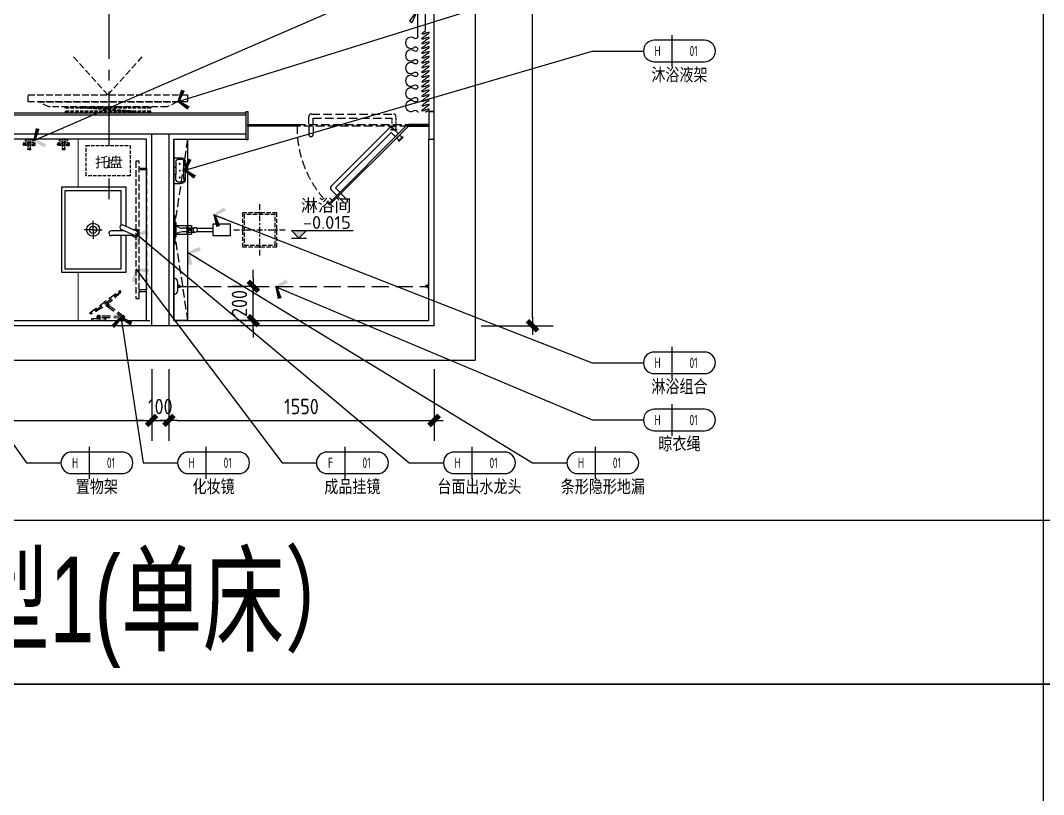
# Model space of a CAD drawing. Extents: x 220391 to 385981, y 332279 to 483868.
# Drawn here: x 226221 to 232194, y 475226 to 479744 of the extents above; entities that cross this region are included whole.
import ezdxf
from ezdxf.enums import TextEntityAlignment as Align

# ---------------------------------------------------------------- set-up
doc = ezdxf.new("R2010")
doc.units = 0
doc.header["$MEASUREMENT"] = 0
for name, pattern in [('CENTER', [50.8, 31.75, -6.35, 6.35, -6.35]), ('DASH', [0.35, 0.25, -0.1]), ('DOM-虚线', [0.35, 0.25, -0.1]), ('家具平面底图$0$DASH', [0.35, 0.25, -0.1]), ('家具平面底图$0$DOM-虚线', [0.35, 0.25, -0.1]), ('家具平面底图$0$DOM-门开启线', [0.666666, 0.333333, -0.111111, 0.111111, -0.111111])]:
    doc.linetypes.add(name, pattern=pattern)
for name, color, linetype in [('0-索引文字', 50, 'Continuous'), ('75AJ$0$DIM_MODI', 6, 'Continuous'), ('EL-活动家具(0.2)-DOM', 32, 'Continuous'), ('EL-造型看线-特细(0.07)-DOM', 8, 'Continuous'), ('F-固定家具(0.25)-DOM', 2, 'Continuous'), ('F-洁具-DOM', 1, 'Continuous'), ('F-窗帘(0.12)-DOM', 120, 'Continuous'), ('G-建筑窗线 、玻璃隔断', 2, 'Continuous'), ('G-装饰造型轮廓线、电气提示线', 3, 'Continuous'), ('P-平面门', 2, 'Continuous'), ('SH-文字', 50, 'Continuous'), ('墙体', 4, 'Continuous')]:
    doc.layers.add(name, color=color, linetype=linetype)
doc.layers.add('75AJ$0$85B$0$P-10-洁具、厨具-Time', color=1, linetype='Continuous', lineweight=0)
doc.styles.add('DOM-romans.shx', font='dim.shx')
doc.styles.add('MtXpl_', font='')
doc.styles.add('st', font='', dxfattribs={"width": 0.7})
doc.styles.get('MtXpl_').set_extended_font_data('YouYuan')
doc.styles.get('st').set_extended_font_data('SimSun')
doc.dimstyles.new('DOM_DIM_1 80', dxfattribs={"dimscale": 60, "dimtxt": 1.5, "dimasz": 0.8, "dimexe": 2, "dimexo": 1.5, "dimgap": 0.6, "dimtad": 1, "dimdec": 0, "dimrnd": 5, "dimzin": 12, "dimdsep": 46, "dimtxsty": 'DOM-romans.shx', "dimblk": 'DOM_Dimension_Tick', "dimcen": 0.125, "dimclrd": 44, "dimclre": 44, "dimclrt": 50, "dimadec": 0, "dimazin": 0, "dimtfac": 1, "dimtdec": 0, "dimtix": 1, "dimtmove": 2, "dimatfit": 3, "dimldrblk": 'DOM_Leader_Arrow', "dimfxl": 0, "dimtvp": 1, "dimtolj": 1, "dimtzin": 0, "dimarcsym": 0})

# ---------------------------------------------------------------- blocks, each defined once
blk = doc.blocks.new('ehrhhh')
at = {"color": 0}
for p, q in [((304158.8, 466871.5), (304158.8, 474869.8)), ((292356.6, 467829.6), (315961.1, 467829.6))]:
    blk.add_line(p, q, dxfattribs=at)
blk.add_lwpolyline([(292356.6, 474869.8), (315961.1, 474869.8), (315961.1, 466871.5), (292356.6, 466871.5)], close=True, dxfattribs=at)
blk = doc.blocks.new('dfew333233eeeeeewe')
at = {"color": 8, "linetype": 'DASH', "ltscale": 200}
for p, q in [((-61, -576.1), (-61, -97.5)), ((-36, -566.3), (-36, -107.3)), ((-1, -591.3), (-45.8, -591.3)), ((-1, -566.3), (-36, -566.3)), ((11, -566.3), (59.4, -566.3))]:
    blk.add_line(p, q, dxfattribs=at)
at = {"color": 8, "linetype": 'DASH', "ltscale": 0.2}
for p, q in [((-45.8, -82.3), (-1, -82.3)), ((-36, -107.3), (-1, -107.3))]:
    blk.add_line(p, q, dxfattribs=at)
at = {"color": 1}
for p, q in [((21.7, -100.6), (53.4, -68.9)), ((46.3, -111.3), (71, -86.6)), ((370.8, -435.9), (46.3, -111.3)), ((360.1, -460.5), (21.7, -122.1)), ((395.6, -411.1), (370.8, -435.9)), ((404.1, -402.6), (438.3, -368.4)), ((413.3, -428.8), (381.6, -460.5))]:
    blk.add_line(p, q, dxfattribs=at)
at = {"color": 8, "linetype": 'DASH', "ltscale": 200}
blk.add_lwpolyline([(0, -10), (10, -10), (10, -660), (0, -660)], close=True, dxfattribs=at)
at = {"color": 1}
for points in [[(2.9, -17.1), (10, -10), (469.6, -469.6), (462.5, -476.7)], [(92.9, -64.7), (79.5, -78.1), (61.8, -60.4), (75.3, -47)], [(75, -41), (98.9, -64.9), (96.1, -67.8), (72.2, -43.9)]]:
    blk.add_lwpolyline(points, close=True, dxfattribs=at)
at = {"color": 8, "linetype": 'DASH', "ltscale": 0.2}
for points in [[(30, -107.3), (11, -107.3), (11, -82.3), (30, -82.3)], [(34, -77.9), (34, -111.7), (30, -111.7), (30, -77.9)]]:
    blk.add_lwpolyline(points, close=True, dxfattribs=at)
at = {"color": 1}
blk.add_lwpolyline([(421.7, -420.3), (455.3, -386.8)], dxfattribs=at)
at = {"color": 8, "linetype": 'DASH', "ltscale": 200}
blk.add_lwpolyline([(11, -591.3), (58.5, -591.3)], dxfattribs=at)
at = {"color": 8, "linetype": 'DASH', "ltscale": 0.2}
blk.add_arc((-45.8, -97.5), 15.2, 90, 180, dxfattribs=at)
at = {"color": 1}
for centre, radius, start, end in [((32.4, -111.3), 15.2, 135, 225), ((446.5, -377.9), 12.5, 314.94987, 133.51514), ((370.8, -449.7), 15.2, 225, 315)]:
    blk.add_arc(centre, radius, start, end, dxfattribs=at)
at = {"color": 8, "linetype": 'DASH', "ltscale": 200}
for centre, radius, start, end in [((17.2, -27.8), 632.3, 268.892, 315.22654), ((-45.8, -576.1), 15.2, 180, 270), ((58.5, -578.8), 12.5, 269.94987, 88.51514)]:
    blk.add_arc(centre, radius, start, end, dxfattribs=at)
blk = doc.blocks.new('dfsgdgfaag')
at = {"layer": 'EL-造型看线-特细(0.07)-DOM', "color": 250, "linetype": 'DOM-虚线', "ltscale": 80}
for p, q in [((-158.7, -6), (158.2, -30)), ((-158.2, 0), (158.7, -24))]:
    blk.add_line(p, q, dxfattribs=at)
for points in [[(-250, -6), (250, -6), (250, 0), (-250, 0)], [(250, -30), (-250, -30), (-250, -24), (250, -24)]]:
    blk.add_lwpolyline(points, close=True, dxfattribs=at)
for centre, radius in [((-158.4, -3), 5), ((-158.4, -3), 3), ((158.4, -27), 5), ((158.4, -27), 3)]:
    blk.add_circle(centre, radius, dxfattribs=at)
blk = doc.blocks.new('A$Cb127100c')
at = {"layer": 'F-固定家具(0.25)-DOM', "color": 8, "linetype": 'DOM-虚线', "ltscale": 150}
for q in [(-204.8, 226.9), (204.8, 226.9)]:
    blk.add_line((0, 0), q, dxfattribs=at)
for points in [[(-464.5, 0), (464.5, 0), (464.5, -40), (-464.5, -40)], [(-404.5, -40), (404.5, -40), (344.5, -70), (-344.5, -70)]]:
    blk.add_lwpolyline(points, close=True, dxfattribs=at)
at = {"layer": 'EL-造型看线-特细(0.07)-DOM', "color": 250, "rotation": 180}
blk.add_blockref('dfsgdgfaag', (0, -100), dxfattribs=at)
blk = doc.blocks.new('A$Cc38541f4')
at = {"color": 8, "ltscale": 0.5}
for p, q in [((-12.8, 5.8), (-47.4, -70.9)), ((12.8, -5.8), (-21.9, -82.5)), ((14.2, -16.6), (14.2, -140.5)), ((-13.8, -64.6), (-13.8, -140.5))]:
    blk.add_line(p, q, dxfattribs=at)
for centre, radius, start, end in [((0.2, 0.3), 22, 285.18983, 206.14743), ((0, 0), 14, 335.66863, 155.66863), ((-34.7, -76.7), 14, 155.66863, 335.66863), ((0.2, -140.5), 14, 180, 0)]:
    blk.add_arc(centre, radius, start, end, dxfattribs=at)
blk = doc.blocks.new('家具平面底图$0$A$C3001446E')
at = {"color": 8, "linetype": '家具平面底图$0$DOM-门开启线', "ltscale": 100}
for p, q in [((-500, 150), (-500, -150)), ((-350, 0), (-650, 0))]:
    blk.add_line(p, q, dxfattribs=at)
at = {"color": 250}
for p, q in [((-131.9, 9.6), (-229.4, 9.6)), ((-85.6, 12.4), (-124.2, 12.4)), ((-85.6, -13.1), (-85.6, 12.4)), ((-85.6, -9.7), (-85.6, 9)), ((-85.6, 9), (-49.5, 9)), ((-131.9, -10.4), (-229.4, -10.4)), ((-85.6, -13.1), (-124.2, -13.1)), ((0, -25), (-5.9, -25))]:
    blk.add_line(p, q, dxfattribs=at)
for p, q in [((-102.2, 25, 0), (-102.2, -25, 0)), ((-77.2, 25, 0), (-102.2, 25, 0)), ((-74.7, 20.8, 0), (-79.9, 20.8, 0)), ((-77.2, 25, 0), (-77.2, 20.8, 0)), ((-13, 25, 0), (-74.7, 25, 0)), ((-77.2, -25, 0), (-102.2, -25, 0)), ((-74.7, -20.8, 0), (-79.9, -20.8, 0)), ((-77.2, -20.8, 0), (-77.2, -25, 0)), ((-13, -25, 0), (-74.7, -25, 0))]:
    blk.add_line(p, q)
at = {"color": 8}
blk.add_line((-74.7, 25, 0), (-74.7, -25, 0), dxfattribs=at)
at = {"linetype": '家具平面底图$0$DOM-虚线', "ltscale": 100}
blk.add_lwpolyline([(-600, -100), (-600, 100), (-400, 100), (-400, -100)], close=True, dxfattribs=at)
at = {"color": 8, "linetype": '家具平面底图$0$DOM-虚线', "ltscale": 100}
blk.add_lwpolyline([(-590, -90), (-590, 90), (-410, 90), (-410, -90)], close=True, dxfattribs=at)
for points in [[(-6.5, -80), (-6.5, 80), (0, 80), (0, -80)], [(-13, -40), (-13, 40), (-6.5, 40), (-6.5, -40)]]:
    blk.add_lwpolyline(points, close=True)
at = {"color": 250}
for points in [[(-229.4, -35.4), (-229.4, 34.6), (-328.7, 34.6), (-328.7, -35.4)], [(0, -25), (-9.8, -25), (-9.8, 25), (0, 25)]]:
    blk.add_lwpolyline(points, close=True, dxfattribs=at)
for points in [[(-9.8, 25), (-14.6, 25, -0.211273), (-49.5, 9, -0.201002)], [(-9.8, -25), (-14.6, -25, 0.210081), (-49.1, -9.7), (-85.6, -9.7)]]:
    blk.add_lwpolyline(points, format="xyb", dxfattribs=at)
blk.add_circle((-124, -0.4), 12.7, dxfattribs=at)
at = {"color": 8}
blk.add_circle((-93.8, 0), 4.17, dxfattribs=at)
blk.add_arc((-43.8, 0, 0), 41.7, 143.1301, 216.8699, dxfattribs=at)
blk = doc.blocks.new('A$C0550754B')
at = {"layer": 'F-洁具-DOM'}
for p, q in [((0, 0), (-35, 0)), ((-22.5, 11.7), (-22.5, 14.3)), ((-12.5, 14.3), (-22.5, 14.3)), ((-22.5, 11.7), (-20.8, 11.7)), ((-22.5, 6.3), (-22.5, 9)), ((-22.5, 9), (-20.8, 9)), ((-21, 0), (-21, 0)), ((-12.5, 11.7), (-14.2, 11.7)), ((-12.5, 9), (-14.2, 9)), ((-14, 0), (-14, 0)), ((-12.5, 11.7), (-12.5, 14.3)), ((-12.5, 6.3), (-12.5, 9))]:
    blk.add_line(p, q, dxfattribs=at)
blk.add_lwpolyline([(0, 0), (0, -3), (-35, -3), (-35, 0)], dxfattribs=at)
blk.add_lwpolyline([(-25, 6.3), (-25, 0), (-10, 0), (-10, 6.3)], close=True, dxfattribs=at)
for centre, start, end in [((-20.8, 10.3), 270, 90), ((-14.2, 10.3), 90, 270)]:
    blk.add_arc(centre, 1.33, start, end, dxfattribs=at)
blk = doc.blocks.new('家具平面底图$0$A$C271434D2')
for p, q in [((75, 0), (-75, 0)), ((-75, 0), (-20, 0)), ((-75, 0), (-75, -38.8)), ((75, 0), (20, 0)), ((75, 0), (75, -38.8)), ((-45.1, -65), (-56.6, -65)), ((-45.1, -65), (45.1, -65)), ((45.1, -65), (56.6, -65))]:
    blk.add_line(p, q)
at = {"color": 8}
for p, q in [((-45.1, -56.7), (-56.7, -56.7)), ((-50.1, -10.4), (-22.9, -10.4)), ((-45.1, -65), (-45.1, -56.7)), ((45.1, -56.7), (-45.1, -56.7)), ((-22.9, -10.4), (22.9, -10.4)), ((-20, 0), (-20, -7.5)), ((20, 0), (20, -7.5)), ((50.1, -10.4), (22.9, -10.4)), ((45.1, -65), (45.1, -56.7)), ((45.1, -56.7), (56.7, -56.7))]:
    blk.add_line(p, q, dxfattribs=at)
for centre in [(-40, -33.5), (0, -33.5), (40, -33.5)]:
    blk.add_circle(centre, 2.5, dxfattribs=at)
for centre, radius, start, end in [((-40.3, -39.7), 34.7, 178.51783, 209.91509), ((-56.2, -48.5), 16.5, 211.2187, 271.35152), ((56.2, -48.5), 16.5, 268.64848, 328.7813), ((40.3, -39.7), 34.7, 330.08491, 1.48217)]:
    blk.add_arc(centre, radius, start, end)
for centre, radius, start, end in [((-22.3, -36.6), 45.6, 176.49022, 196.88706), ((-35.7, -34.3), 32.2, 148.49734, 179.15897), ((-56.5, -46.7), 9.98, 198.50791, 269.35703), ((-49.6, -27), 16.6, 91.8932, 144.94155), ((-22.9, -7.5), 2.95, 270, 0), ((22.9, -7.5), 2.95, 180, 270), ((49.6, -27), 16.6, 35.05845, 88.1068), ((56.5, -46.7), 9.98, 270.64297, 341.49209), ((35.7, -34.3), 32.2, 0.84103, 31.50266), ((22.3, -36.6), 45.6, 343.11294, 3.50978)]:
    blk.add_arc(centre, radius, start, end, dxfattribs=at)
blk = doc.blocks.new('家具平面底图$0$A$C358C41F5')
at = {"color": 8, "linetype": '家具平面底图$0$DASH', "ltscale": 200}
for p, q in [((-99.4, -53.7), (-93.4, -58.2)), ((-93, -55.2), (-27.3, -142.1)), ((-90.5, -41.6), (-84.4, -46.1)), ((-85, -49.2), (-19.5, -136)), ((-24.9, -138), (-26.8, -9.4)), ((-14.9, -137.6), (-16.8, -9.3))]:
    blk.add_line(p, q, dxfattribs=at)
for points in [[(-168.6, -129.9), (-37.3, 46.5), (-45.3, 52.5), (-176.6, -124)], [(-12, -40), (0, -40), (0, 40), (-12, 40)]]:
    blk.add_lwpolyline(points, close=True, dxfattribs=at)
for centre, radius in [((-22, -0.7), 5), ((-89, -52.2), 4), ((-19.7, -143.8), 7.85), ((-19.7, -143.8), 5)]:
    blk.add_circle(centre, radius, dxfattribs=at)
for centre, radius, start, end in [((-579.8, 312.6), 604.1, 312.89604, 333.78331), ((-22, -0.7), 10, 300.87226, 240.87226), ((-89, -52.2), 5, 37.05191, 217.05191), ((-88.9, -52.1), 7.5, 233.33968, 53.33968), ((-21.8, -13.6), 6.6, 41.62749, 140.11703)]:
    blk.add_arc(centre, radius, start, end, dxfattribs=at)
blk = doc.blocks.new('dfsgag')
at = {"layer": 'F-洁具-DOM', "color": 8, "linetype": 'DOM-虚线', "ltscale": 150}
blk.add_line((-350, 0), (350, 0), dxfattribs=at)
for points in [[(-360, 0), (-350, 0), (-350, -43.5), (-360, -43.5)], [(360, 0), (350, 0), (350, -43.5), (360, -43.5)], [(-400, -43.5), (-400, -63.5), (400, -63.5), (400, -43.5)]]:
    blk.add_lwpolyline(points, close=True, dxfattribs=at)
blk = doc.blocks.new('A$C4AE310F5')
at = {"layer": 'EL-活动家具(0.2)-DOM', "linetype": 'DOM-虚线', "ltscale": 40}
for p, q in [((0, 0), (10, 0)), ((0, -48), (0, 0)), ((10, -48), (10, 0)), ((0, -48), (10, -48)), ((58, -16), (10, -16)), ((10, -32), (58, -32)), ((35, -32), (35, -16)), ((58, -16), (58, -32)), ((58, -16), (63.2, -16)), ((58, -32), (63.2, -32)), ((63.2, -16), (63.2, -32))]:
    blk.add_line(p, q, dxfattribs=at)
at = {"layer": 'EL-活动家具(0.2)-DOM', "color": 8, "linetype": 'DOM-虚线', "ltscale": 40}
for p, q in [((22, 9.2), (38, 9.2)), ((22, 4), (22, 9.2)), ((22, 4), (38, 4)), ((22, 4), (22, -24)), ((30, -35), (30, 12.2)), ((38, 4), (38, 9.2)), ((38, -24), (38, 4)), ((22, -52), (22, -24)), ((22, -52), (38, -52)), ((22, -52), (22, -57.2)), ((22, -57.2), (38, -57.2)), ((30, -62.8), (30, -13)), ((38, -24), (38, -52)), ((38, -52), (38, -57.2))]:
    blk.add_line(p, q, dxfattribs=at)
for start, end in [(360, 180), (180, 0)]:
    blk.add_arc((30, -24), 8, start, end, dxfattribs=at)
blk = doc.blocks.new('A$C6157a455')
at = {"layer": 'F-洁具-DOM', "rotation": 180}
for p in [(0, 176), (0, -24)]:
    blk.add_blockref('A$C4AE310F5', p, dxfattribs=at)
blk = doc.blocks.new('布帘及纱帘平面-DW')
at = {"layer": 'F-窗帘(0.12)-DOM', "color": 1, "linetype": 'Continuous'}
for p, q in [((-515.2, -32791.5), (-578.7, -32743.6)), ((-670, -32791.5), (-515.2, -32791.5)), ((-637.2, -32837.5), (-441.5, -32837.5))]:
    blk.add_line(p, q, dxfattribs=at)
at = {"layer": 'F-窗帘(0.12)-DOM', "color": 1, "linetype": 'Continuous', "flags": 128}
for points in [[(-965.3, -32791.5, -0.608416), (-975.9, -32771.1, 0.608416), (-1002.2, -32720.2, 0.608416), (-1028.5, -32771.1, -1.932003), (-1049.7, -32771.1, 0.608416), (-1076, -32720.3, 0.608416), (-1102.3, -32771.1, -0.608485), (-1112.9, -32791.6, -0.608485)], [(-670, -32791.5, -0.608416), (-680.6, -32771.1, 0.608416), (-707, -32720.2, 0.608416), (-733.3, -32771.1, -1.932003), (-754.4, -32771.1, 0.608416), (-780.8, -32720.2, 0.608416), (-807.1, -32771.1, -1.932003), (-828.2, -32771.1, 0.608416), (-854.6, -32720.2, 0.608416), (-880.9, -32771.1, -1.932003), (-902, -32771.1, 0.608416), (-928.4, -32720.2, 0.608416), (-954.7, -32771.1, -0.608416), (-965.3, -32791.5, 0.608416)]]:
    blk.add_lwpolyline(points, format="xyb", dxfattribs=at)
at = {"layer": 'F-窗帘(0.12)-DOM', "color": 1, "linetype": 'Continuous'}
for points in [[(-578.7, -32743.6), (-588, -32758.8), (-515.2, -32791.5)], [(-441.5, -32837.5), (-461.9, -32824.2), (-466.2, -32828.4), (-441.5, -32837.5)], [(-441.5, -32837.5), (-461.9, -32850.9), (-466.2, -32846.6), (-441.5, -32837.5)]]:
    blk.add_lwpolyline(points, dxfattribs=at)
at = {"layer": 'F-窗帘(0.12)-DOM', "color": 1, "linetype": 'Continuous', "extrusion": (0, 0, -1)}
for centre, start_param, end_param in [((-1105.9, -32837.6), 1.716714, 4.858306), ((-1091.9, -32837.6), -1.424879, 1.716714), ((-1077.9, -32837.6), 1.716714, 4.858306), ((-1063.9, -32837.6), -1.424879, 1.716714), ((-1049.9, -32837.6), 1.716714, 4.858306), ((-1036, -32837.6), -1.424879, 1.716714), ((-1022, -32837.6), 1.716714, 4.858306), ((-1008, -32837.6), -1.424879, 1.716714), ((-994, -32837.6), 1.716714, 4.858306), ((-980, -32837.6), -1.424879, 1.716714), ((-966, -32837.6), 1.716714, 4.858306), ((-952, -32837.6), -1.424879, 1.716714), ((-938, -32837.6), 1.716714, 4.858306), ((-924, -32837.6), -1.424879, 1.716714), ((-910, -32837.6), 1.716714, 4.858306), ((-896, -32837.6), -1.424879, 1.716714), ((-882, -32837.6), 1.716714, 4.858306), ((-868.1, -32837.6), -1.424879, 1.716714), ((-854.1, -32837.6), 1.716714, 4.858306), ((-840.1, -32837.6), -1.424879, 1.716714), ((-826.1, -32837.6), 1.716714, 4.858306), ((-812.1, -32837.6), -1.424879, 1.716714), ((-798.1, -32837.6), 1.716714, 4.858306), ((-784.1, -32837.6), -1.424879, 1.716714), ((-770.1, -32837.6), 1.716714, 4.858306), ((-756.1, -32837.6), -1.424879, 1.716714), ((-742.1, -32837.6), 1.716714, 4.858306), ((-728.1, -32837.6), -1.424879, 1.716714), ((-714.1, -32837.6), 1.716714, 4.858306), ((-700.2, -32837.6), -1.424879, 1.716714), ((-686.2, -32837.6), 1.716714, 4.858306), ((-672.2, -32837.6), -1.424879, 1.716714), ((-658.2, -32837.6), 1.716714, 4.858306), ((-644.2, -32837.5), -1.424879, 1.716714)]:
    blk.add_ellipse(centre, major_axis=(-12, 20.8), ratio=0.254545, start_param=start_param, end_param=end_param, dxfattribs=at)
blk = doc.blocks.new('A$Cc65caf1e')
at = {"layer": 'F-窗帘(0.12)-DOM', "color": 8, "rotation": 90}
blk.add_blockref('布帘及纱帘平面-DW', (-32857.8, 1097.2), dxfattribs=at)
blk = doc.blocks.new('DOM_Dimension_Tick')
at = {"color": 0, "linetype": 'ByBlock'}
for p, q in [((-1.09, 0), (0, 0)), ((0, 0), (1.09, 0))]:
    blk.add_line(p, q, dxfattribs=at)
at = {"color": 0, "linetype": 'Continuous', "const_width": 0.608}
blk.add_lwpolyline([(-0.61, -0.61), (0.61, 0.61)], dxfattribs=at)
blk = doc.blocks.new('*D461')
at = {"color": 44, "lineweight": -2, "transparency": 16777216}
for p, q in [((224935.4, 477709.9), (224935.4, 477289.9)), ((226986.9, 477709.9), (226986.9, 477289.9)), ((224983.4, 477409.9), (226938.9, 477409.9))]:
    blk.add_line(p, q, dxfattribs=at)
at = {"layer": 'Defpoints', "color": 0, "transparency": 16777216}
for p in [(224935.4, 477962.3), (226986.9, 477962.3), (226986.9, 477409.9)]:
    blk.add_point(p, dxfattribs=at)
at = {"color": 44, "lineweight": -2, "transparency": 16777216, "xscale": 48, "yscale": 48, "zscale": 48, "rotation": 180}
blk.add_blockref('DOM_Dimension_Tick', (224935.4, 477409.9), dxfattribs=at)
at = {"color": 44, "lineweight": -2, "transparency": 16777216, "xscale": 48, "yscale": 48, "zscale": 48}
blk.add_blockref('DOM_Dimension_Tick', (226986.9, 477409.9), dxfattribs=at)
at = {"color": 50, "transparency": 16777216, "insert": (225961.2, 477490.9), "char_height": 90, "attachment_point": 5, "style": 'DOM-romans.shx'}
blk.add_mtext('\\A1;2050', dxfattribs=at)
blk = doc.blocks.new('DOM_Leader_Arrow')
at = {"color": 0, "linetype": 'ByBlock'}
blk.add_line((0, 0), (-1.5, 0), dxfattribs=at)
for points in [[(-1.29, 1), (-0.89, 1.28), (-0.36, 0), (0, 0)], [(-1.29, -1), (-0.89, -1.28), (-0.36, 0), (0, 0)]]:
    blk.add_solid(points, dxfattribs=at)
blk = doc.blocks.new('*D462')
at = {"color": 44, "lineweight": -2, "transparency": 16777216}
for p, q in [((226986.9, 477709.9), (226986.9, 477289.9)), ((227086.9, 477709.9), (227086.9, 477289.9)), ((226938.9, 477409.9), (226890.9, 477409.9)), ((226986.9, 477409.9), (227086.9, 477409.9)), ((227134.9, 477409.9), (227182.9, 477409.9))]:
    blk.add_line(p, q, dxfattribs=at)
at = {"layer": 'Defpoints', "color": 0, "transparency": 16777216}
for p in [(226986.9, 477962.3), (227086.9, 477962.3), (227086.9, 477409.9)]:
    blk.add_point(p, dxfattribs=at)
at = {"color": 44, "lineweight": -2, "transparency": 16777216, "xscale": 48, "yscale": 48, "zscale": 48}
blk.add_blockref('DOM_Dimension_Tick', (226986.9, 477409.9), dxfattribs=at)
at = {"color": 44, "lineweight": -2, "transparency": 16777216, "xscale": 48, "yscale": 48, "zscale": 48, "rotation": 180}
blk.add_blockref('DOM_Dimension_Tick', (227086.9, 477409.9), dxfattribs=at)
at = {"color": 50, "transparency": 16777216, "insert": (227036.9, 477490.9), "char_height": 90, "attachment_point": 5, "style": 'DOM-romans.shx'}
blk.add_mtext('\\A1;100', dxfattribs=at)
blk = doc.blocks.new('*D463')
at = {"color": 44, "lineweight": -2, "transparency": 16777216}
for p, q in [((227086.9, 477709.9), (227086.9, 477289.9)), ((228635.4, 477709.9), (228635.4, 477289.9)), ((227134.9, 477409.9), (228587.4, 477409.9))]:
    blk.add_line(p, q, dxfattribs=at)
at = {"layer": 'Defpoints', "color": 0, "transparency": 16777216}
for p in [(227086.9, 477962.3), (228635.4, 477962.3), (228635.4, 477409.9)]:
    blk.add_point(p, dxfattribs=at)
at = {"color": 44, "lineweight": -2, "transparency": 16777216, "xscale": 48, "yscale": 48, "zscale": 48, "rotation": 180}
blk.add_blockref('DOM_Dimension_Tick', (227086.9, 477409.9), dxfattribs=at)
at = {"color": 44, "lineweight": -2, "transparency": 16777216, "xscale": 48, "yscale": 48, "zscale": 48}
blk.add_blockref('DOM_Dimension_Tick', (228635.4, 477409.9), dxfattribs=at)
at = {"color": 50, "transparency": 16777216, "insert": (227861.2, 477490.9), "char_height": 90, "attachment_point": 5, "style": 'DOM-romans.shx'}
blk.add_mtext('\\A1;1550', dxfattribs=at)
blk = doc.blocks.new('*D465')
at = {"color": 44, "lineweight": -2, "transparency": 16777216}
for p, q in [((228910.4, 482564), (229330.4, 482564)), ((229210.4, 478010.3), (229210.4, 482516)), ((228910.4, 477962.3), (229330.4, 477962.3))]:
    blk.add_line(p, q, dxfattribs=at)
at = {"layer": 'Defpoints', "color": 0, "transparency": 16777216}
for p in [(228635.4, 482564), (229210.4, 482564), (228635.4, 477962.3)]:
    blk.add_point(p, dxfattribs=at)
at = {"color": 44, "lineweight": -2, "transparency": 16777216, "xscale": 48, "yscale": 48, "zscale": 48}
for p, rotation in [((229210.4, 482564), 90), ((229210.4, 477962.3), 270)]:
    blk.add_blockref('DOM_Dimension_Tick', p, dxfattribs=dict(at, rotation=rotation))
at = {"color": 50, "transparency": 16777216, "insert": (229129.4, 480263.2), "char_height": 90, "attachment_point": 5, "rotation": 90, "style": 'DOM-romans.shx'}
blk.add_mtext('\\A1;4600', dxfattribs=at)
blk = doc.blocks.new('A$Cb15b4559')
at = {"layer": 'F-洁具-DOM', "color": 8, "linetype": 'DOM-虚线', "ltscale": 100}
blk.add_lwpolyline([(-160, 220), (160, 220), (160, 0), (-160, 0)], close=True, dxfattribs=at)
at = {"color": 50, "insert": (5.9, 94), "char_height": 74.7, "attachment_point": 5, "style": 'DOM-romans.shx'}
blk.add_mtext('\\A1;{\\fSimSun|b0|i0|c134|p2;托盘}', dxfattribs=at)
blk = doc.blocks.new('DOM-立面家具标注符号-002')
blk.add_line((0, 3.1), (0, -3.1))
at = {"color": 150}
blk.add_lwpolyline([(-3.4, 2.1, 1), (-3.4, -2.1), (6.4, -2.1, 1), (6.4, 2.1)], format="xyb", close=True, dxfattribs=at)
at = {"style": 'st', "width": 0.8, "flags": 4}
blk.add_attdef('ITEM6', text='', height=2.5, dxfattribs=at).set_placement((-6, 0), align=Align.MIDDLE_RIGHT)
at = {"style": 'DOM-romans.shx', "width": 0.8}
for tag, flags, p in [('NUM1', 12, (-2.75, 0)), ('NUM2', 4, (4.25, 0)), ('NUM4', 4, (1.5, -4.6)), ('NUM5', 4, (1.5, -7.6))]:
    blk.add_attdef(tag, text='', height=2, dxfattribs=dict(at, flags=flags)).set_placement(p, align=Align.MIDDLE)
at = {"style": 'st', "width": 0.8, "flags": 4}
blk.add_attdef('NUM3', text='', height=2.5, dxfattribs=at).set_placement((9, 0), align=Align.MIDDLE_LEFT)
blk.add_attdef('NUM7', text='', height=2.5, dxfattribs=at).set_placement((1.5, -10.85), align=Align.MIDDLE_CENTER)
blk = doc.blocks.new('DOM-平面标高符号')
blk.add_hatch(color=256).paths.add_polyline_path([(1.47, 1.5), (0, 0), (-1.47, 1.5)])
at = {"color": 150}
for p, q in [((-1.47, 1.5), (10.53, 1.5)), ((-1.47, 0), (1.47, 0))]:
    blk.add_line(p, q, dxfattribs=at)
blk.add_lwpolyline([(1.47, 1.5), (0, 0), (-1.47, 1.5)], close=True, dxfattribs=at)
at = {"style": 'DOM-romans.shx', "width": 0.444477}
blk.add_attdef('ELEV', text='', height=2.5, dxfattribs=at).set_placement((0.75, 1.82), (10.11, 1.82), align=Align.FIT)
blk = doc.blocks.new('*D496')
at = {"color": 44, "lineweight": -2, "transparency": 16777216}
for p, q in [((227580, 478240.3), (227580, 478288.3)), ((227580, 478192.3), (227460, 478192.3)), ((227580, 477992.3), (227580, 478192.3)), ((227580, 477992.3), (227460, 477992.3)), ((227580, 477944.3), (227580, 477896.3))]:
    blk.add_line(p, q, dxfattribs=at)
at = {"layer": 'Defpoints', "color": 0, "transparency": 16777216}
for p in [(227580, 478192.3), (227604.8, 478192.3), (227604.8, 477992.3)]:
    blk.add_point(p, dxfattribs=at)
at = {"color": 44, "lineweight": -2, "transparency": 16777216, "xscale": 48, "yscale": 48, "zscale": 48}
for p, rotation in [((227580, 478192.3), 270), ((227580, 477992.3), 90)]:
    blk.add_blockref('DOM_Dimension_Tick', p, dxfattribs=dict(at, rotation=rotation))
at = {"color": 50, "transparency": 16777216, "insert": (227499, 478092.3), "char_height": 90, "attachment_point": 5, "rotation": 90, "style": 'DOM-romans.shx'}
blk.add_mtext('\\A1;200', dxfattribs=at)
blk = doc.blocks.new('A$Cd317c2f2')
at = {"layer": '0-索引文字'}
ref = blk.add_blockref('DOM-立面家具标注符号-002', (165, 0), dxfattribs=dict(at, xscale=30, yscale=30, zscale=30))
ref.add_attrib('NUM1', 'H', dxfattribs={"layer": '0', "height": 60, "style": 'DOM-romans.shx', "width": 0.8}).set_placement((82.5, 0), align=Align.MIDDLE)
ref.add_attrib('NUM2', '01', dxfattribs={"layer": '0', "height": 60, "style": 'DOM-romans.shx', "width": 0.8}).set_placement((292.5, 0), align=Align.MIDDLE)
ref.add_attrib('NUM7', '晾衣绳', dxfattribs={"layer": '0', "height": 75, "style": 'st', "width": 0.8}).set_placement((210, -138), align=Align.MIDDLE_CENTER)

msp = doc.modelspace()

# ---------------------------------------------------------------- linework, layer by layer
at = {"color": 8, "linetype": 'CENTER', "ltscale": 10}
msp.add_line((226736.2, 482885.4), (226736.2, 478700.9), dxfattribs=at)
at = {"color": 8}
for q in [(226644.5, 478575.2), (226592, 478522.7), (226697, 478522.7), (226644.5, 478470.2)]:
    msp.add_line((226644.5, 478522.7), q, dxfattribs=at)
at = {"color": 3}
msp.add_lwpolyline([(227539.1, 479212.3), (227549.1, 479212.3), (227549.1, 479047.3), (227539.1, 479047.3)], close=True, dxfattribs=at)
at = {"color": 1}
for points in [[(227549.1, 479137.3), (227835.3, 479137.6), (227835.3, 479127.6), (227549.1, 479127.3)], [(228485.4, 479137.3), (228605.4, 479137.3), (228605.4, 479127.3), (228485.4, 479127.3)], [(227116.4, 479052.3), (227196.4, 479052.3), (227196.4, 477992.3), (227116.9, 477992.3)]]:
    msp.add_lwpolyline(points, close=True, dxfattribs=at)
at = {"color": 4}
for points in [[(226956.9, 479052.3), (226097.5, 479052.3)], [(227116.9, 479052.3), (227538.6, 479052.3)]]:
    msp.add_lwpolyline(points, dxfattribs=at)
at = {"color": 8}
for radius in [38.3, 21.2]:
    msp.add_circle((226644.5, 478522.7), radius, dxfattribs=at)
at = {"layer": '75AJ$0$85B$0$P-10-洁具、厨具-Time', "color": 1}
for points in [[(226556.9, 479052.3), (226556.9, 479052.3), (226956.9, 479052.3), (226956.9, 477992.3), (226556.9, 477992.3), (226556.9, 478272.3)], [(226556.9, 478772.3), (226556.9, 479052.3)]]:
    msp.add_lwpolyline(points, dxfattribs=at)
at = {"layer": '75AJ$0$DIM_MODI', "color": 1}
for points in [[(226835.1, 478488.3), (226835.1, 478272.3), (226461.9, 478272.3), (226461.9, 478772.3), (226835.1, 478772.3), (226835.1, 478543.5)], [(226806.6, 478488.3), (226806.6, 478292.3), (226481.9, 478292.3), (226481.9, 478752.3), (226806.6, 478752.3), (226806.6, 478548.3)], [(226806.6, 478526), (226806.6, 478516.3)]]:
    msp.add_lwpolyline(points, dxfattribs=at)
at = {"layer": 'F-洁具-DOM'}
for p, q in [((227136.9, 478219.8), (227136.9, 478164.8)), ((227141.9, 478195.8), (227136.9, 478195.8)), ((227141.9, 478188.8), (227136.9, 478188.8))]:
    msp.add_line(p, q, dxfattribs=at)
at = {"layer": 'F-洁具-DOM', "color": 8, "linetype": 'DASH', "ltscale": 400}
msp.add_line((227151.9, 478192.3), (228588.1, 478192.3), dxfattribs=at)
at = {"layer": 'F-洁具-DOM', "color": 8, "linetype": 'DASH', "ltscale": 200}
msp.add_lwpolyline([(227196.4, 479052.3), (227116.7, 478522.3), (227196.4, 477992.3)], dxfattribs=at)
at = {"layer": 'F-洁具-DOM'}
msp.add_lwpolyline([(227151.9, 478184.8), (227141.9, 478184.8), (227141.9, 478199.8), (227151.9, 478199.8)], close=True, dxfattribs=at)
for centre, start, end in [((227116.9, 478219.8), 0, 90), ((227116.9, 478164.8), 270, 0)]:
    msp.add_arc(centre, 20, start, end, dxfattribs=at)
at = {"layer": 'G-建筑窗线 、玻璃隔断', "color": 1, "ltscale": 20}
msp.add_lwpolyline([(228485.4, 479137.3), (228485.4, 479127.3), (228605.4, 479127.3), (228605.4, 479137.3)], close=True, dxfattribs=at)
at = {"layer": 'G-装饰造型轮廓线、电气提示线', "color": 3, "ltscale": 20}
msp.add_line((227539.1, 479202.3), (226097.5, 479202.3), dxfattribs=at)
at = {"layer": 'G-装饰造型轮廓线、电气提示线', "ltscale": 20}
msp.add_line((228605.4, 479212.3), (228635.4, 479212.3), dxfattribs=at)
for points in [[(224965.4, 479202.3), (224965.4, 477992.3), (226976.8, 477992.3)], [(226956.9, 477992.3), (226956.9, 479052.3)], [(227116.9, 479052.3), (227116.9, 477992.3), (228605.4, 477992.3), (228605.4, 479052.3)]]:
    msp.add_lwpolyline(points, dxfattribs=at)
msp.add_lwpolyline([(228605.4, 479212.3), (228605.4, 479052.3), (228635.4, 479052.3), (228635.4, 479212.3)], close=True, dxfattribs=at)
at = {"layer": '墙体'}
for p, q in [((228635.4, 477962.3), (228635.4, 479861.1)), ((228875.4, 479861.1), (228875.4, 477762.3)), ((224815.4, 477762.3), (228875.4, 477762.3))]:
    msp.add_line(p, q, dxfattribs=at)
msp.add_lwpolyline([(228635.4, 477962.3), (224935.4, 477962.3), (224935.4, 479212.3)], dxfattribs=at)
for points in [[(227539.1, 479192.3), (226097.5, 479192.3), (226097.5, 479082.3), (227539.1, 479082.3)], [(227086.9, 479082.3), (227086.9, 477962.3), (226986.9, 477962.3), (226986.9, 479082.3)]]:
    msp.add_lwpolyline(points, close=True, dxfattribs=at)

# ---------------------------------------------------------------- block references
at = {"color": 4}
for name, p in [('ehrhhh', (-71965.3, 8998.3)), ('A$Cc65caf1e', (228606.1, 479223.5)), ('A$Cd317c2f2', (229857.9, 477412.5)), ('ehrhhh', (-71965.3, 1000))]:
    msp.add_blockref(name, p, dxfattribs=at)
at = {"color": 1}
msp.add_blockref('A$Cb127100c', (226731.2, 479309.3), dxfattribs=at)
at = {"color": 4}
for name, p, rotation in [('A$C6157a455', (226471.3, 479052.3), 90), ('A$Cc38541f4', (226891.8, 478502.5), 270)]:
    msp.add_blockref(name, p, dxfattribs=dict(at, rotation=rotation))
at = {"color": 4, "xscale": 0.8, "yscale": 0.8, "zscale": 0.8}
msp.add_blockref('A$Cb15b4559', (226732.9, 478838.2), dxfattribs=at)
at = {"layer": '0-索引文字'}
ref = msp.add_blockref('DOM-立面家具标注符号-002', (230022.9, 479566), dxfattribs=dict(at, xscale=30, yscale=30, zscale=30))
ref.add_attrib('NUM1', 'H', dxfattribs={"layer": '0', "height": 60, "style": 'DOM-romans.shx', "width": 0.8}).set_placement((229940.4, 479566), align=Align.MIDDLE)
ref.add_attrib('NUM2', '01', dxfattribs={"layer": '0', "height": 60, "style": 'DOM-romans.shx', "width": 0.8}).set_placement((230150.4, 479566), align=Align.MIDDLE)
ref.add_attrib('NUM7', '沐浴液架', dxfattribs={"layer": '0', "height": 75, "style": 'st', "width": 0.8}).set_placement((230067.9, 479428), align=Align.MIDDLE_CENTER)
ref = msp.add_blockref('DOM-平面标高符号', (227846.4, 478473), dxfattribs=dict(at, xscale=30, yscale=30, zscale=30))
ref.add_attrib('ELEV', '-0.015', dxfattribs={"layer": '0', "height": 75, "style": 'DOM-romans.shx', "width": 0.802779}).set_placement((227868.9, 478527.7), (228149.8, 478527.7), align=Align.FIT)
ref = msp.add_blockref('DOM-立面家具标注符号-002', (230022.9, 477746.2), dxfattribs=dict(at, xscale=30, yscale=30, zscale=30))
ref.add_attrib('NUM1', 'H', dxfattribs={"layer": '0', "height": 60, "style": 'DOM-romans.shx', "width": 0.8}).set_placement((229940.4, 477746.2), align=Align.MIDDLE)
ref.add_attrib('NUM2', '01', dxfattribs={"layer": '0', "height": 60, "style": 'DOM-romans.shx', "width": 0.8}).set_placement((230150.4, 477746.2), align=Align.MIDDLE)
ref.add_attrib('NUM7', '淋浴组合', dxfattribs={"layer": '0', "height": 75, "style": 'st', "width": 0.8}).set_placement((230067.9, 477608.2), align=Align.MIDDLE_CENTER)
ref = msp.add_blockref('DOM-立面家具标注符号-002', (226621.9, 477162.4), dxfattribs=dict(at, xscale=30, yscale=30, zscale=30))
ref.add_attrib('NUM1', 'H', dxfattribs={"layer": '0', "height": 60, "style": 'DOM-romans.shx', "width": 0.8}).set_placement((226539.4, 477162.4), align=Align.MIDDLE)
ref.add_attrib('NUM2', '01', dxfattribs={"layer": '0', "height": 60, "style": 'DOM-romans.shx', "width": 0.8}).set_placement((226749.4, 477162.4), align=Align.MIDDLE)
ref.add_attrib('NUM7', '置物架', dxfattribs={"layer": '0', "height": 75, "style": 'st', "width": 0.8}).set_placement((226666.9, 477024.4), align=Align.MIDDLE_CENTER)
ref = msp.add_blockref('DOM-立面家具标注符号-002', (227303, 477162.4), dxfattribs=dict(at, xscale=30, yscale=30, zscale=30))
ref.add_attrib('NUM1', 'H', dxfattribs={"layer": '0', "height": 60, "style": 'DOM-romans.shx', "width": 0.8}).set_placement((227220.5, 477162.4), align=Align.MIDDLE)
ref.add_attrib('NUM2', '01', dxfattribs={"layer": '0', "height": 60, "style": 'DOM-romans.shx', "width": 0.8}).set_placement((227430.5, 477162.4), align=Align.MIDDLE)
ref.add_attrib('NUM7', '化妆镜', dxfattribs={"layer": '0', "height": 75, "style": 'st', "width": 0.8}).set_placement((227348, 477024.4), align=Align.MIDDLE_CENTER)
ref = msp.add_blockref('DOM-立面家具标注符号-002', (228113.6, 477162.4), dxfattribs=dict(at, xscale=30, yscale=30, zscale=30))
ref.add_attrib('NUM1', 'F', dxfattribs={"layer": '0', "height": 60, "style": 'DOM-romans.shx', "width": 0.8}).set_placement((228031.1, 477162.4), align=Align.MIDDLE)
ref.add_attrib('NUM2', '01', dxfattribs={"layer": '0', "height": 60, "style": 'DOM-romans.shx', "width": 0.8}).set_placement((228241.1, 477162.4), align=Align.MIDDLE)
ref.add_attrib('NUM7', '成品挂镜', dxfattribs={"layer": '0', "height": 75, "style": 'st', "width": 0.8}).set_placement((228158.6, 477024.4), align=Align.MIDDLE_CENTER)
ref = msp.add_blockref('DOM-立面家具标注符号-002', (228855.3, 477162.4), dxfattribs=dict(at, xscale=30, yscale=30, zscale=30))
ref.add_attrib('NUM1', 'H', dxfattribs={"layer": '0', "height": 60, "style": 'DOM-romans.shx', "width": 0.8}).set_placement((228772.8, 477162.4), align=Align.MIDDLE)
ref.add_attrib('NUM2', '01', dxfattribs={"layer": '0', "height": 60, "style": 'DOM-romans.shx', "width": 0.8}).set_placement((228982.8, 477162.4), align=Align.MIDDLE)
ref.add_attrib('NUM7', '台面出水龙头', dxfattribs={"layer": '0', "height": 75, "style": 'st', "width": 0.8}).set_placement((228900.3, 477024.4), align=Align.MIDDLE_CENTER)
ref = msp.add_blockref('DOM-立面家具标注符号-002', (229575.7, 477162.4), dxfattribs=dict(at, xscale=30, yscale=30, zscale=30))
ref.add_attrib('NUM1', 'H', dxfattribs={"layer": '0', "height": 60, "style": 'DOM-romans.shx', "width": 0.8}).set_placement((229493.2, 477162.4), align=Align.MIDDLE)
ref.add_attrib('NUM2', '01', dxfattribs={"layer": '0', "height": 60, "style": 'DOM-romans.shx', "width": 0.8}).set_placement((229703.2, 477162.4), align=Align.MIDDLE)
ref.add_attrib('NUM7', '条形隐形地漏', dxfattribs={"layer": '0', "height": 75, "style": 'st', "width": 0.8}).set_placement((229620.7, 477024.4), align=Align.MIDDLE_CENTER)
at = {"layer": 'F-洁具-DOM', "rotation": 270}
msp.add_blockref('dfsgag', (226956.9, 478522.3), dxfattribs=at)
at = {"layer": 'F-洁具-DOM', "xscale": -1, "rotation": 90}
for name, p in [('家具平面底图$0$A$C271434D2', (227116.9, 478867.6)), ('A$C0550754B', (228602.4, 478174.8)), ('家具平面底图$0$A$C358C41F5', (226677.7, 477992.3))]:
    msp.add_blockref(name, p, dxfattribs=at)
at = {"layer": 'F-洁具-DOM', "xscale": -1}
msp.add_blockref('家具平面底图$0$A$C3001446E', (227116.9, 478522.3), dxfattribs=at)
at = {"layer": 'P-平面门', "rotation": 270}
msp.add_blockref('dfew333233eeeeeewe', (228495.4, 479137.3), dxfattribs=at)

# ---------------------------------------------------------------- texts
at = {"color": 50, "insert": (228005.4, 478661), "char_height": 72, "attachment_point": 5, "style": 'DOM-romans.shx'}
msp.add_mtext('\\A1;{\\fSimSun|b0|i0|c134|p2;淋浴间}', dxfattribs=at)
at = {"layer": 'SH-文字', "color": 50, "style": 'MtXpl_', "width": 0.7}
msp.add_text('标准房型1(单床）', height=500, dxfattribs=at).set_placement((224481.3, 476115.1))

# ---------------------------------------------------------------- dimensions: what is measured, and where the dimension line sits
at = {"color": 4}
for base, p1, p2, picture, middle in [((229210.4, 482564), (228635.4, 477962.3), (228635.4, 482564), '*D465', (229129.4, 480263.2)), ((227580, 478192.3), (227604.8, 477992.3), (227604.8, 478192.3), '*D496', (227499, 478092.3))]:
    dim = msp.add_linear_dim(base=base, p1=p1, p2=p2, angle=90, dimstyle='DOM_DIM_1 80', dxfattribs=at)
    dim.commit()
    dim.dimension.update_dxf_attribs({"geometry": picture, "text_midpoint": middle})
for base, p1, p2, picture, middle in [((226986.9025, 477409.9477), (224935.4109, 477962.3338), (226986.9025, 477962.3338), '*D461', (225961.1567, 477490.9477)), ((227086.9, 477409.9), (226986.9, 477962.3), (227086.9, 477962.3), '*D462', (227036.9, 477490.9)), ((228635.4061, 477409.9477), (227086.9025, 477962.3338), (228635.4061, 477962.3338), '*D463', (227861.1543, 477490.9477))]:
    dim = msp.add_linear_dim(base=base, p1=p1, p2=p2, dimstyle='DOM_DIM_1 80', dxfattribs=at)
    dim.commit()
    dim.dimension.update_dxf_attribs({"geometry": picture, "text_midpoint": middle})

# ---------------------------------------------------------------- leaders
for points in [[(226295.3, 479042.3), (229557.9, 480459), (229857.9, 480459)], [(227135.7, 479269.3), (229557.9, 480025.6), (229857.9, 480025.6)], [(227173.6, 478867.6), (229557.9, 479566), (229857.9, 479566)], [(227346.3, 478612), (229557.9, 477746.2), (229857.9, 477746.2)], [(226892.2, 478502.3), (228490.3, 477162.4), (228690.3, 477162.4)], [(227196.4, 478392.2), (229210.7, 477162.4), (229410.7, 477162.4)], [(226893.4, 478294.6), (227748.6, 477162.4), (227948.6, 477162.4)], [(227707.7, 478192.3), (229557.9, 477412.5), (229857.9, 477412.5)], [(225606.9, 478060.3), (226256.9, 477162.4), (226456.9, 477162.4)], [(226806.3, 478017.4), (226938, 477162.4), (227138, 477162.4)]]:
    msp.add_leader(points, dimstyle='DOM_DIM_1 80', override={"dimgap": 0.6, "dimtad": 0}, dxfattribs=at)

doc.saveas('drawing.dxf')
